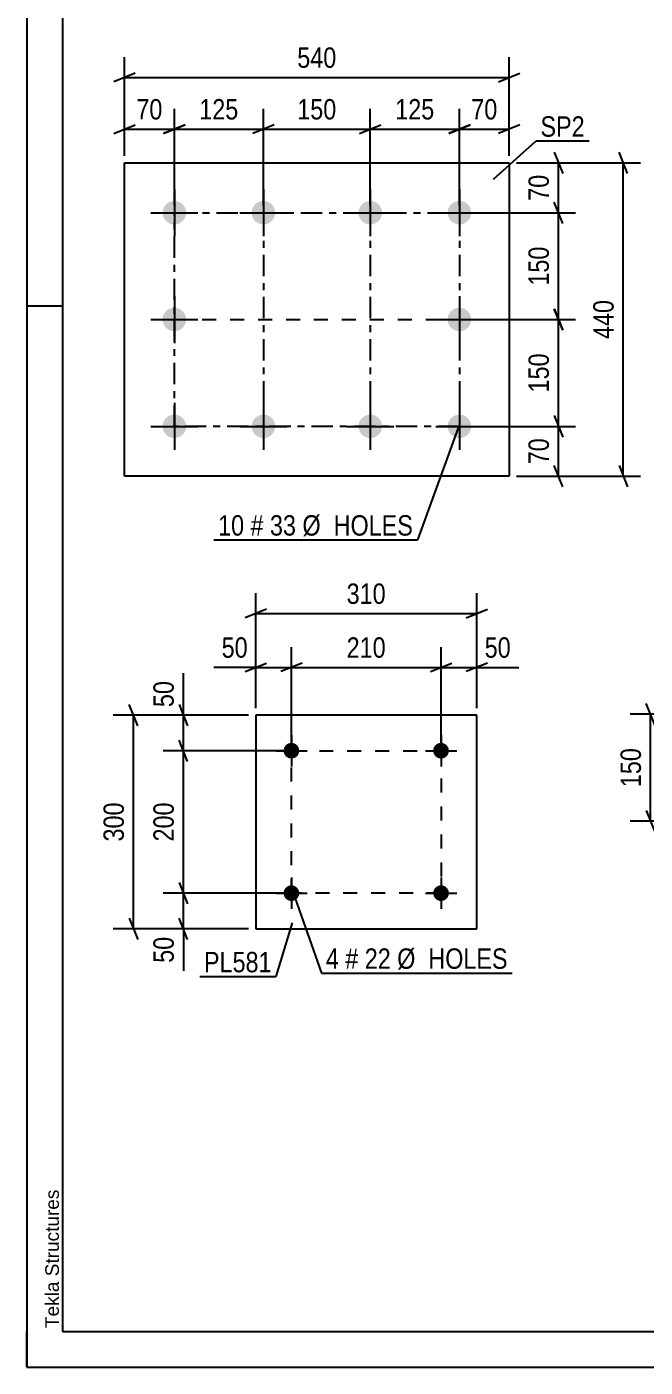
# Model space of a CAD drawing. Header units: millimetres. Extents: x 0 to 420, y 0 to 297.
# Drawn here: x 0 to 86.8, y 0 to 188.2 of the extents above; entities that cross this region are included whole.
import ezdxf

# ---------------------------------------------------------------- set-up
doc = ezdxf.new("R2010")
doc.units = ezdxf.units.MM
doc.linetypes.add('DXK_LINE_DOT2', pattern=[3.9198, 1.9599, -1.9599])
doc.linetypes.add('DXK_LINE_DOT3', pattern=[5.9187, 2.979, -0.9799, 0.9799, -0.9799])
doc.styles.add('Arial', font='ARIAL.TTF', dxfattribs={"height": 0.2})
doc.styles.add('Arial Narrow', font='ARIALN.TTF', dxfattribs={"height": 0.2})

# ---------------------------------------------------------------- blocks, each defined once
blk = doc.blocks.new('Unknown-389636933-1163 - 19273')
at = {"color": 5, "linetype": 'Continuous'}
for p, q in [((0, 297), (0, 0)), ((5, 292), (5, 5)), ((5, 149), (0, 149)), ((0, 0), (0, 5)), ((5, 5), (415, 5)), ((0, 0), (420, 0))]:
    blk.add_line(p, q, dxfattribs=at)
at = {"color": 174, "linetype": 'Continuous', "style": 'Arial'}
blk.add_text('Tekla Structures', height=1.9102, rotation=90, dxfattribs=at).set_placement((4.5, 5.5))
blk = doc.blocks.new('Part-389636933-9988 - 9987')
at = {"color": 2, "linetype": 'Continuous'}
for p, q in [((13.7, 125.11), (13.7, 169.11)), ((13.7, 169.11), (67.7, 169.11)), ((67.7, 169.11), (67.7, 125.11)), ((67.7, 125.11), (13.7, 125.11))]:
    blk.add_line(p, q, dxfattribs=at)
blk = doc.blocks.new('Bolt-389636933-9989 - 9987')
at = {"linetype": 'Continuous'}
for points in [[(20.7, 163.76, -1), (20.7, 160.46, -1)], [(33.2, 163.76, -1), (33.2, 160.46, -1)], [(48.2, 163.76, -1), (48.2, 160.46, -1)], [(60.7, 163.76, -1), (60.7, 160.46, -1)], [(20.7, 148.76, -1), (20.7, 145.46, -1)], [(60.7, 148.76, -1), (60.7, 145.46, -1)], [(20.7, 133.76, -1), (20.7, 130.46, -1)], [(33.2, 133.76, -1), (33.2, 130.46, -1)], [(48.2, 133.76, -1), (48.2, 130.46, -1)], [(60.7, 133.76, -1), (60.7, 130.46, -1)]]:
    blk.add_hatch(color=1, dxfattribs=at).paths.add_polyline_path(points)
at = {"color": 1, "linetype": 'Continuous'}
for p, q in [((20.7, 165.41), (20.7, 158.81)), ((33.2, 165.41), (33.2, 158.81)), ((48.2, 165.41), (48.2, 158.81)), ((60.7, 165.41), (60.7, 158.81)), ((17.4, 162.11), (24, 162.11)), ((29.9, 162.11), (36.5, 162.11)), ((44.9, 162.11), (51.5, 162.11)), ((57.4, 162.11), (64, 162.11)), ((20.7, 150.41), (20.7, 143.81)), ((60.7, 150.41), (60.7, 143.81)), ((17.4, 147.11), (24, 147.11)), ((57.4, 147.11), (64, 147.11)), ((20.7, 135.41), (20.7, 128.81)), ((33.2, 135.41), (33.2, 128.81)), ((48.2, 135.41), (48.2, 128.81)), ((60.7, 135.41), (60.7, 128.81)), ((17.4, 132.11), (24, 132.11)), ((29.9, 132.11), (36.5, 132.11)), ((44.9, 132.11), (51.5, 132.11)), ((57.4, 132.11), (64, 132.11))]:
    blk.add_line(p, q, dxfattribs=at)
blk = doc.blocks.new('Part-389636933-26929 - 26928')
at = {"color": 2, "linetype": 'Continuous'}
for p, q in [((63.13, 91.56), (32.13, 91.56)), ((32.13, 91.56), (32.13, 61.56)), ((63.13, 61.56), (63.13, 91.56)), ((32.13, 61.56), (63.13, 61.56))]:
    blk.add_line(p, q, dxfattribs=at)
blk = doc.blocks.new('Bolt-389636933-26930 - 26928')
at = {"linetype": 'Continuous'}
for points in [[(38.23, 66.56, -1), (36.03, 66.56, -1)], [(59.23, 66.56, -1), (57.03, 66.56, -1)]]:
    blk.add_hatch(color=1, dxfattribs=at).paths.add_polyline_path(points)
at = {"color": 1, "linetype": 'Continuous'}
for p, q in [((37.13, 68.76), (37.13, 64.36)), ((58.13, 68.76), (58.13, 64.36)), ((34.93, 66.56), (39.33, 66.56)), ((55.93, 66.56), (60.33, 66.56))]:
    blk.add_line(p, q, dxfattribs=at)
blk = doc.blocks.new('Bolt-389636933-26931 - 26928')
at = {"linetype": 'Continuous'}
for points in [[(38.23, 86.56, -1), (36.03, 86.56, -1)], [(59.23, 86.56, -1), (57.03, 86.56, -1)]]:
    blk.add_hatch(color=1, dxfattribs=at).paths.add_polyline_path(points)
at = {"color": 1, "linetype": 'Continuous'}
for p, q in [((37.13, 88.76), (37.13, 84.36)), ((58.13, 88.76), (58.13, 84.36)), ((34.93, 86.56), (39.33, 86.56)), ((55.93, 86.56), (60.33, 86.56))]:
    blk.add_line(p, q, dxfattribs=at)
blk = doc.blocks.new('Rectangle-389636933-12410 - 9987')
at = {"color": 1, "linetype": 'DXK_LINE_DOT3'}
blk.add_lwpolyline([(20.7, 162.11), (60.7, 162.11), (60.7, 132.11), (20.7, 132.11), (20.7, 162.11)], close=True, dxfattribs=at)
blk = doc.blocks.new('Rectangle-389636933-28026 - 26928')
at = {"color": 1, "linetype": 'DXK_LINE_DOT2'}
blk.add_lwpolyline([(37.13, 86.56), (58.13, 86.56), (58.13, 66.56), (37.13, 66.56), (37.13, 86.56)], close=True, dxfattribs=at)
blk = doc.blocks.new('Line-389636933-12420 - 9987')
at = {"color": 1, "linetype": 'DXK_LINE_DOT2'}
blk.add_line((20.7, 147.11), (60.7, 147.11), dxfattribs=at)
blk = doc.blocks.new('Line-389636933-12427 - 9987')
at = {"color": 1, "linetype": 'DXK_LINE_DOT3'}
blk.add_line((33.2, 162.11), (33.2, 132.11), dxfattribs=at)
blk = doc.blocks.new('Line-389636933-12434 - 9987')
at = {"color": 1, "linetype": 'DXK_LINE_DOT3'}
blk.add_line((48.2, 162.11), (48.2, 132.11), dxfattribs=at)
blk = doc.blocks.new('StraightDimension-389636933-10269 - 9987')
at = {"color": 7, "linetype": 'Continuous'}
for p, q in [((74.01, 170.61), (75.21, 167.61)), ((68.7, 169.11), (77.01, 169.11)), ((74.61, 162.11), (74.61, 169.11)), ((61.7, 162.11), (77.01, 162.11)), ((75.21, 160.61), (74.01, 163.61))]:
    blk.add_line(p, q, dxfattribs=at)
at = {"color": 0}
blk.add_wipeout([(73.86, 168.04), (69.66, 168.04), (69.66, 163.18), (73.86, 163.18)], dxfattribs=at)
at = {"color": 3, "style": 'Arial Narrow'}
blk.add_text('70', height=2.863, rotation=90.0002, dxfattribs=at).set_placement((73.26, 163.78))
blk = doc.blocks.new('StraightDimension-389636933-10270 - 9987')
at = {"color": 7, "linetype": 'Continuous'}
for p, q in [((61.7, 162.11), (77.01, 162.11)), ((75.21, 160.61), (74.01, 163.61)), ((74.61, 147.11), (74.61, 162.11)), ((61.7, 147.11), (77.01, 147.11)), ((74.01, 148.61), (75.21, 145.61))]:
    blk.add_line(p, q, dxfattribs=at)
at = {"color": 0}
blk.add_wipeout([(73.86, 157.95), (69.66, 157.95), (69.66, 151.27), (73.86, 151.27)], dxfattribs=at)
at = {"color": 3, "style": 'Arial Narrow'}
blk.add_text('150', height=2.863, rotation=90.0002, dxfattribs=at).set_placement((73.26, 151.87))
blk = doc.blocks.new('StraightDimension-389636933-10271 - 9987')
at = {"color": 7, "linetype": 'Continuous'}
for p, q in [((61.7, 147.11), (77.01, 147.11)), ((75.21, 145.61), (74.01, 148.61)), ((74.61, 132.11), (74.61, 147.11)), ((61.7, 132.11), (77.01, 132.11)), ((74.01, 133.61), (75.21, 130.61))]:
    blk.add_line(p, q, dxfattribs=at)
at = {"color": 0}
blk.add_wipeout([(73.86, 142.95), (69.66, 142.95), (69.66, 136.27), (73.86, 136.27)], dxfattribs=at)
at = {"color": 3, "style": 'Arial Narrow'}
blk.add_text('150', height=2.863, rotation=90.0002, dxfattribs=at).set_placement((73.26, 136.87))
blk = doc.blocks.new('StraightDimension-389636933-10272 - 9987')
at = {"color": 7, "linetype": 'Continuous'}
for p, q in [((61.7, 132.11), (77.01, 132.11)), ((74.01, 133.61), (75.21, 130.61)), ((74.61, 125.11), (74.61, 132.11)), ((75.21, 123.61), (74.01, 126.61)), ((68.7, 125.11), (77.01, 125.11))]:
    blk.add_line(p, q, dxfattribs=at)
at = {"color": 0}
blk.add_wipeout([(73.86, 131.04), (69.66, 131.04), (69.66, 126.18), (73.86, 126.18)], dxfattribs=at)
at = {"color": 3, "style": 'Arial Narrow'}
blk.add_text('70', height=2.863, rotation=90.0002, dxfattribs=at).set_placement((73.26, 126.78))
blk = doc.blocks.new('StraightDimension-389636933-10285 - 9987')
at = {"color": 7, "linetype": 'Continuous'}
for p, q in [((84.3, 167.61), (83.1, 170.61)), ((68.7, 169.11), (86.1, 169.11)), ((83.7, 125.11), (83.7, 169.11)), ((83.1, 126.61), (84.3, 123.61)), ((68.7, 125.11), (86.1, 125.11))]:
    blk.add_line(p, q, dxfattribs=at)
at = {"color": 0}
blk.add_wipeout([(82.95, 150.45), (78.75, 150.45), (78.75, 143.77), (82.95, 143.77)], dxfattribs=at)
at = {"color": 3, "style": 'Arial Narrow'}
blk.add_text('440', height=2.863, rotation=90.0002, dxfattribs=at).set_placement((82.35, 144.37))
blk = doc.blocks.new('StraightDimension-389636933-10289 - 9987')
at = {"color": 7, "linetype": 'Continuous'}
for p, q in [((60.7, 163.11), (60.7, 176.7)), ((67.7, 170.11), (67.7, 176.7)), ((59.2, 173.25), (62.2, 174.45)), ((60.7, 173.85), (67.7, 173.85)), ((69.2, 174.45), (66.2, 173.25))]:
    blk.add_line(p, q, dxfattribs=at)
at = {"color": 0}
blk.add_wipeout([(66.62, 174.6), (66.62, 178.8), (61.77, 178.8), (61.77, 174.6)], dxfattribs=at)
at = {"color": 3, "style": 'Arial Narrow'}
blk.add_text('70', height=2.863, dxfattribs=at).set_placement((62.37, 175.2))
blk = doc.blocks.new('StraightDimension-389636933-10290 - 9987')
at = {"color": 7, "linetype": 'Continuous'}
for p, q in [((48.2, 163.11), (48.2, 176.7)), ((60.7, 163.11), (60.7, 176.7)), ((46.7, 173.25), (49.7, 174.45)), ((48.2, 173.85), (60.7, 173.85)), ((62.2, 174.45), (59.2, 173.25))]:
    blk.add_line(p, q, dxfattribs=at)
at = {"color": 0}
blk.add_wipeout([(57.79, 174.6), (57.79, 178.8), (51.1, 178.8), (51.1, 174.6)], dxfattribs=at)
at = {"color": 3, "style": 'Arial Narrow'}
blk.add_text('125', height=2.863, dxfattribs=at).set_placement((51.7, 175.2))
blk = doc.blocks.new('StraightDimension-389636933-10291 - 9987')
at = {"color": 7, "linetype": 'Continuous'}
for p, q in [((33.2, 163.11), (33.2, 176.7)), ((48.2, 163.11), (48.2, 176.7)), ((34.7, 174.45), (31.7, 173.25)), ((33.2, 173.85), (48.2, 173.85)), ((46.7, 173.25), (49.7, 174.45))]:
    blk.add_line(p, q, dxfattribs=at)
at = {"color": 0}
blk.add_wipeout([(44.04, 174.6), (44.04, 178.8), (37.35, 178.8), (37.35, 174.6)], dxfattribs=at)
at = {"color": 3, "style": 'Arial Narrow'}
blk.add_text('150', height=2.863, dxfattribs=at).set_placement((37.95, 175.2))
blk = doc.blocks.new('StraightDimension-389636933-10292 - 9987')
at = {"color": 7, "linetype": 'Continuous'}
for p, q in [((20.7, 163.11), (20.7, 176.7)), ((33.2, 163.11), (33.2, 176.7)), ((19.2, 173.25), (22.2, 174.45)), ((20.7, 173.85), (33.2, 173.85)), ((34.7, 174.45), (31.7, 173.25))]:
    blk.add_line(p, q, dxfattribs=at)
at = {"color": 0}
blk.add_wipeout([(30.29, 174.6), (30.29, 178.8), (23.6, 178.8), (23.6, 174.6)], dxfattribs=at)
at = {"color": 3, "style": 'Arial Narrow'}
blk.add_text('125', height=2.863, dxfattribs=at).set_placement((24.2, 175.2))
blk = doc.blocks.new('StraightDimension-389636933-10293 - 9987')
at = {"color": 7, "linetype": 'Continuous'}
for p, q in [((13.7, 170.11), (13.7, 176.7)), ((20.7, 163.11), (20.7, 176.7)), ((12.2, 173.25), (15.2, 174.45)), ((13.7, 173.85), (20.7, 173.85)), ((22.2, 174.45), (19.2, 173.25))]:
    blk.add_line(p, q, dxfattribs=at)
at = {"color": 0}
blk.add_wipeout([(19.62, 174.6), (19.62, 178.8), (14.77, 178.8), (14.77, 174.6)], dxfattribs=at)
at = {"color": 3, "style": 'Arial Narrow'}
blk.add_text('70', height=2.863, dxfattribs=at).set_placement((15.37, 175.2))
blk = doc.blocks.new('StraightDimension-389636933-10309 - 9987')
at = {"color": 7, "linetype": 'Continuous'}
for p, q in [((13.7, 170.11), (13.7, 183.95)), ((67.7, 170.11), (67.7, 183.95)), ((15.2, 181.7), (12.2, 180.5)), ((13.7, 181.1), (67.7, 181.1)), ((66.2, 180.5), (69.2, 181.7))]:
    blk.add_line(p, q, dxfattribs=at)
at = {"color": 0}
blk.add_wipeout([(44.04, 181.85), (44.04, 186.05), (37.35, 186.05), (37.35, 181.85)], dxfattribs=at)
at = {"color": 3, "style": 'Arial Narrow'}
blk.add_text('540', height=2.863, dxfattribs=at).set_placement((37.95, 182.45))
blk = doc.blocks.new('StraightDimension-389636933-10553 - 10123')
at = {"color": 7, "linetype": 'Continuous'}
for p, q in [((88.13, 90.19), (86.93, 93.19)), ((122.51, 91.69), (84.68, 91.69)), ((87.53, 76.69), (87.53, 91.69)), ((86.93, 78.19), (88.13, 75.19)), ((100.51, 76.69), (84.68, 76.69))]:
    blk.add_line(p, q, dxfattribs=at)
at = {"color": 0}
blk.add_wipeout([(86.78, 87.53), (82.58, 87.53), (82.58, 80.85), (86.78, 80.85)], dxfattribs=at)
at = {"color": 3, "style": 'Arial Narrow'}
blk.add_text('150', height=2.863, rotation=90.0002, dxfattribs=at).set_placement((86.18, 81.45))
blk = doc.blocks.new('StraightDimension-389636933-27969 - 26928')
at = {"color": 7, "linetype": 'Continuous'}
for p, q in [((58.13, 87.56), (58.13, 101.12)), ((63.13, 92.56), (63.13, 101.12)), ((56.63, 97.67), (59.63, 98.87)), ((58.13, 98.27), (63.13, 98.27)), ((64.63, 98.87), (61.63, 97.67))]:
    blk.add_line(p, q, dxfattribs=at)
at = {"color": 0}
blk.add_wipeout([(68.51, 99.02), (68.51, 103.22), (63.65, 103.22), (63.65, 99.02)], dxfattribs=at)
at = {"color": 7, "linetype": 'Continuous'}
blk.add_line((63.13, 98.27), (69.03, 98.27), dxfattribs=at)
blk.add_line((63.13, 98.27), (69.03, 98.27), dxfattribs=at)
at = {"color": 3, "style": 'Arial Narrow'}
blk.add_text('50', height=2.863, dxfattribs=at).set_placement((64.25, 99.62))
blk = doc.blocks.new('StraightDimension-389636933-27065 - 26928')
at = {"color": 7, "linetype": 'Continuous'}
for p, q in [((21.37, 93.06), (22.57, 90.06)), ((31.13, 91.56), (19.12, 91.56)), ((21.97, 86.56), (21.97, 91.56)), ((22.57, 85.06), (21.37, 88.06)), ((36.13, 86.56), (19.12, 86.56))]:
    blk.add_line(p, q, dxfattribs=at)
at = {"color": 0}
blk.add_wipeout([(21.22, 96.94), (17.02, 96.94), (17.02, 92.09), (21.22, 92.09)], dxfattribs=at)
at = {"color": 7, "linetype": 'Continuous'}
blk.add_line((21.97, 91.56), (21.97, 97.47), dxfattribs=at)
blk.add_line((21.97, 91.56), (21.97, 97.47), dxfattribs=at)
at = {"color": 3, "style": 'Arial Narrow'}
blk.add_text('50', height=2.863, rotation=90.0002, dxfattribs=at).set_placement((20.62, 92.69))
blk = doc.blocks.new('StraightDimension-389636933-27066 - 26928')
at = {"color": 7, "linetype": 'Continuous'}
for p, q in [((22.57, 85.06), (21.37, 88.06)), ((36.13, 86.56), (19.12, 86.56)), ((21.97, 66.56), (21.97, 86.56)), ((21.37, 68.06), (22.57, 65.06)), ((36.13, 66.56), (19.12, 66.56))]:
    blk.add_line(p, q, dxfattribs=at)
at = {"color": 0}
blk.add_wipeout([(21.22, 79.91), (17.02, 79.91), (17.02, 73.22), (21.22, 73.22)], dxfattribs=at)
at = {"color": 3, "style": 'Arial Narrow'}
blk.add_text('200', height=2.863, rotation=90.0002, dxfattribs=at).set_placement((20.62, 73.82))
blk = doc.blocks.new('StraightDimension-389636933-27067 - 26928')
at = {"color": 7, "linetype": 'Continuous'}
for p, q in [((21.37, 68.06), (22.57, 65.06)), ((36.13, 66.56), (19.12, 66.56)), ((21.97, 61.56), (21.97, 66.56)), ((22.57, 60.06), (21.37, 63.06)), ((31.13, 61.56), (19.12, 61.56))]:
    blk.add_line(p, q, dxfattribs=at)
at = {"color": 0}
blk.add_wipeout([(21.22, 61.04), (17.02, 61.04), (17.02, 56.18), (21.22, 56.18)], dxfattribs=at)
at = {"color": 7, "linetype": 'Continuous'}
blk.add_line((21.97, 61.56), (21.97, 55.66), dxfattribs=at)
blk.add_line((21.97, 61.56), (21.97, 55.66), dxfattribs=at)
at = {"color": 3, "style": 'Arial Narrow'}
blk.add_text('50', height=2.863, rotation=90.0002, dxfattribs=at).set_placement((20.62, 56.78))
blk = doc.blocks.new('StraightDimension-389636933-27077 - 26928')
at = {"color": 7, "linetype": 'Continuous'}
for p, q in [((15.57, 90.06), (14.37, 93.06)), ((31.13, 91.56), (12.12, 91.56)), ((14.97, 61.56), (14.97, 91.56)), ((14.37, 63.06), (15.57, 60.06)), ((31.13, 61.56), (12.12, 61.56))]:
    blk.add_line(p, q, dxfattribs=at)
at = {"color": 0}
blk.add_wipeout([(14.22, 79.9), (10.02, 79.9), (10.02, 73.22), (14.22, 73.22)], dxfattribs=at)
at = {"color": 3, "style": 'Arial Narrow'}
blk.add_text('300', height=2.863, rotation=90.0002, dxfattribs=at).set_placement((13.62, 73.82))
blk = doc.blocks.new('StraightDimension-389636933-27097 - 26928')
at = {"color": 7, "linetype": 'Continuous'}
for p, q in [((32.13, 92.56), (32.13, 108.68)), ((63.13, 92.56), (63.13, 108.68)), ((33.63, 106.43), (30.63, 105.23)), ((32.13, 105.83), (63.13, 105.83)), ((61.63, 105.23), (64.63, 106.43))]:
    blk.add_line(p, q, dxfattribs=at)
at = {"color": 0}
blk.add_wipeout([(50.97, 106.58), (50.97, 110.78), (44.28, 110.78), (44.28, 106.58)], dxfattribs=at)
at = {"color": 3, "style": 'Arial Narrow'}
blk.add_text('310', height=2.863, dxfattribs=at).set_placement((44.88, 107.18))
blk = doc.blocks.new('StraightDimension-389636933-27970 - 26928')
at = {"color": 7, "linetype": 'Continuous'}
for p, q in [((37.13, 87.56), (37.13, 101.12)), ((58.13, 87.56), (58.13, 101.12)), ((38.63, 98.87), (35.63, 97.67)), ((37.13, 98.27), (58.13, 98.27)), ((56.63, 97.67), (59.63, 98.87))]:
    blk.add_line(p, q, dxfattribs=at)
at = {"color": 0}
blk.add_wipeout([(50.97, 99.02), (50.97, 103.22), (44.28, 103.22), (44.28, 99.02)], dxfattribs=at)
at = {"color": 3, "style": 'Arial Narrow'}
blk.add_text('210', height=2.863, dxfattribs=at).set_placement((44.88, 99.62))
blk = doc.blocks.new('StraightDimension-389636933-27971 - 26928')
at = {"color": 7, "linetype": 'Continuous'}
for p, q in [((32.13, 92.56), (32.13, 101.12)), ((37.13, 87.56), (37.13, 101.12)), ((30.63, 97.67), (33.63, 98.87)), ((32.13, 98.27), (37.13, 98.27)), ((38.63, 98.87), (35.63, 97.67))]:
    blk.add_line(p, q, dxfattribs=at)
at = {"color": 0}
blk.add_wipeout([(31.6, 99.02), (31.6, 103.22), (26.74, 103.22), (26.74, 99.02)], dxfattribs=at)
at = {"color": 7, "linetype": 'Continuous'}
blk.add_line((32.13, 98.27), (26.22, 98.27), dxfattribs=at)
blk.add_line((32.13, 98.27), (26.22, 98.27), dxfattribs=at)
at = {"color": 3, "style": 'Arial Narrow'}
blk.add_text('50', height=2.863, dxfattribs=at).set_placement((27.34, 99.62))
blk = doc.blocks.new('Mark-389636933-10605 - 9987')
at = {"color": 0}
blk.add_wipeout([(78.29, 172.78), (78.29, 175.78), (72.08, 175.78), (72.08, 172.78)], dxfattribs=at)
blk.add_wipeout([(78.29, 172.78), (78.29, 175.78), (72.08, 175.78), (72.08, 172.78)], dxfattribs=at)
at = {"color": 30, "linetype": 'Continuous'}
for p, q in [((65.5, 166.82), (71.48, 172.18)), ((71.48, 172.18), (78.89, 172.18))]:
    blk.add_line(p, q, dxfattribs=at)
at = {"color": 3, "style": 'Arial Narrow'}
blk.add_text('SP2', height=2.863, dxfattribs=at).set_placement((72.08, 172.78))
blk = doc.blocks.new('Mark-389636933-10608 - 9987')
at = {"color": 0}
blk.add_wipeout([(30.49, 116.77), (30.49, 119.77), (26.84, 119.77), (26.84, 116.77)], dxfattribs=at)
blk.add_wipeout([(30.49, 116.77), (30.49, 119.77), (26.84, 119.77), (26.84, 116.77)], dxfattribs=at)
at = {"color": 3, "style": 'Arial Narrow'}
blk.add_text('10', height=2.863, dxfattribs=at).set_placement((26.84, 116.77))
at = {"color": 0}
blk.add_wipeout([(33.22, 116.77), (33.22, 119.77), (31.39, 119.77), (31.39, 116.77)], dxfattribs=at)
blk.add_wipeout([(33.22, 116.77), (33.22, 119.77), (31.39, 119.77), (31.39, 116.77)], dxfattribs=at)
blk.add_wipeout([(37.78, 116.77), (37.78, 119.77), (34.12, 119.77), (34.12, 116.77)], dxfattribs=at)
blk.add_wipeout([(37.78, 116.77), (37.78, 119.77), (34.12, 119.77), (34.12, 116.77)], dxfattribs=at)
at = {"color": 3, "style": 'Arial Narrow'}
for s, height, p in [('#', 2.86, (31.39, 116.77)), ('33', 2.863, (34.12, 116.77))]:
    blk.add_text(s, height=height, dxfattribs=at).set_placement(p)
at = {"color": 0}
blk.add_wipeout([(54.2, 116.77), (54.2, 119.77), (38.68, 119.77), (38.68, 116.77)], dxfattribs=at)
blk.add_wipeout([(54.2, 116.77), (54.2, 119.77), (38.68, 119.77), (38.68, 116.77)], dxfattribs=at)
at = {"color": 7, "linetype": 'Continuous'}
for p in [(60.55, 131.91), (26.24, 116.17)]:
    blk.add_line(p, (54.8, 116.17), dxfattribs=at)
at = {"color": 3, "style": 'Arial Narrow'}
blk.add_text('Ø  HOLES', height=2.863, dxfattribs=at).set_placement((38.68, 116.77))
blk = doc.blocks.new('Mark-389636933-27163 - 26928')
at = {"color": 0}
blk.add_wipeout([(34.36, 55.45), (34.36, 58.45), (24.86, 58.45), (24.86, 55.45)], dxfattribs=at)
blk.add_wipeout([(34.36, 55.45), (34.36, 58.45), (24.86, 58.45), (24.86, 55.45)], dxfattribs=at)
at = {"color": 30, "linetype": 'Continuous'}
for p in [(37.22, 62.39), (24.26, 54.85)]:
    blk.add_line(p, (34.96, 54.85), dxfattribs=at)
at = {"color": 3, "style": 'Arial Narrow'}
blk.add_text('PL581', height=2.863, dxfattribs=at).set_placement((24.86, 55.45))
blk = doc.blocks.new('MarkSet-389636933-27867 - 26928')
at = {"color": 0}
blk.add_wipeout([(43.79, 55.94), (43.79, 58.94), (41.96, 58.94), (41.96, 55.94)], dxfattribs=at)
blk.add_wipeout([(43.79, 55.94), (43.79, 58.94), (41.96, 58.94), (41.96, 55.94)], dxfattribs=at)
at = {"color": 7, "linetype": 'Continuous'}
blk.add_line((37.34, 66.74), (41.36, 55.34), dxfattribs=at)
at = {"color": 3, "style": 'Arial Narrow'}
blk.add_text('4', height=2.86, dxfattribs=at).set_placement((41.96, 55.94))
at = {"color": 0}
blk.add_wipeout([(46.52, 55.94), (46.52, 58.94), (44.69, 58.94), (44.69, 55.94)], dxfattribs=at)
blk.add_wipeout([(46.52, 55.94), (46.52, 58.94), (44.69, 58.94), (44.69, 55.94)], dxfattribs=at)
blk.add_wipeout([(51.07, 55.94), (51.07, 58.94), (47.42, 58.94), (47.42, 55.94)], dxfattribs=at)
blk.add_wipeout([(51.07, 55.94), (51.07, 58.94), (47.42, 58.94), (47.42, 55.94)], dxfattribs=at)
at = {"color": 3, "style": 'Arial Narrow'}
for s, height, p in [('#', 2.86, (44.69, 55.94)), ('22', 2.863, (47.42, 55.94))]:
    blk.add_text(s, height=height, dxfattribs=at).set_placement(p)
at = {"color": 0}
blk.add_wipeout([(67.5, 55.94), (67.5, 58.94), (51.97, 58.94), (51.97, 55.94)], dxfattribs=at)
blk.add_wipeout([(67.5, 55.94), (67.5, 58.94), (51.97, 58.94), (51.97, 55.94)], dxfattribs=at)
at = {"color": 7, "linetype": 'Continuous'}
blk.add_line((41.36, 55.34), (68.1, 55.34), dxfattribs=at)
at = {"color": 3, "style": 'Arial Narrow'}
blk.add_text('Ø  HOLES', height=2.863, dxfattribs=at).set_placement((51.97, 55.94))

msp = doc.modelspace()

# ---------------------------------------------------------------- block references
for name in ['Unknown-389636933-1163 - 19273', 'Part-389636933-9988 - 9987', 'Bolt-389636933-9989 - 9987', 'Rectangle-389636933-12410 - 9987', 'Line-389636933-12427 - 9987', 'Line-389636933-12434 - 9987', 'Line-389636933-12420 - 9987', 'Part-389636933-26929 - 26928', 'Bolt-389636933-26931 - 26928', 'Rectangle-389636933-28026 - 26928', 'Bolt-389636933-26930 - 26928']:
    msp.add_blockref(name, (0, 0))

# ---------------------------------------------------------------- next in the draw order: block references
for name in ['StraightDimension-389636933-10269 - 9987', 'Mark-389636933-10608 - 9987', 'StraightDimension-389636933-27969 - 26928', 'StraightDimension-389636933-27065 - 26928', 'StraightDimension-389636933-10553 - 10123']:
    msp.add_blockref(name, (0, 0))

# ---------------------------------------------------------------- next in the draw order: block references
for name in ['StraightDimension-389636933-10270 - 9987', 'StraightDimension-389636933-27066 - 26928']:
    msp.add_blockref(name, (0, 0))

# ---------------------------------------------------------------- next in the draw order: block references
for name in ['StraightDimension-389636933-10271 - 9987', 'StraightDimension-389636933-27067 - 26928']:
    msp.add_blockref(name, (0, 0))

# ---------------------------------------------------------------- next in the draw order: block references
for name in ['StraightDimension-389636933-10272 - 9987', 'StraightDimension-389636933-27077 - 26928']:
    msp.add_blockref(name, (0, 0))

# ---------------------------------------------------------------- next in the draw order: block references
for name in ['StraightDimension-389636933-10285 - 9987', 'StraightDimension-389636933-27097 - 26928', 'Mark-389636933-27163 - 26928']:
    msp.add_blockref(name, (0, 0))

# ---------------------------------------------------------------- next in the draw order: block references
for name in ['StraightDimension-389636933-10289 - 9987', 'StraightDimension-389636933-27970 - 26928', 'MarkSet-389636933-27867 - 26928']:
    msp.add_blockref(name, (0, 0))

# ---------------------------------------------------------------- next in the draw order: block references
for name in ['StraightDimension-389636933-10290 - 9987', 'StraightDimension-389636933-27971 - 26928']:
    msp.add_blockref(name, (0, 0))

# ---------------------------------------------------------------- next in the draw order: block references
msp.add_blockref('StraightDimension-389636933-10291 - 9987', (0, 0))

# ---------------------------------------------------------------- next in the draw order: block references
msp.add_blockref('StraightDimension-389636933-10292 - 9987', (0, 0))

# ---------------------------------------------------------------- next in the draw order: block references
msp.add_blockref('StraightDimension-389636933-10293 - 9987', (0, 0))

# ---------------------------------------------------------------- next in the draw order: block references
msp.add_blockref('StraightDimension-389636933-10309 - 9987', (0, 0))

# ---------------------------------------------------------------- next in the draw order: block references
msp.add_blockref('Mark-389636933-10605 - 9987', (0, 0))

doc.saveas('drawing.dxf')
